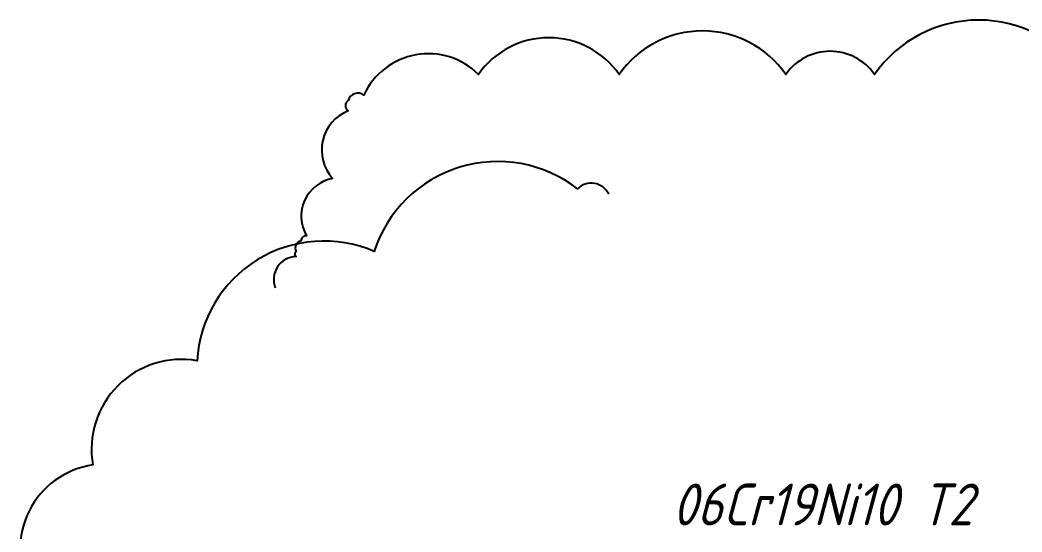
# Model space of a CAD drawing. Header units: millimetres. Extents: x -3655 to 91731, y -8503 to 8404.
# Drawn here: x -2988 to 4206, y 3216 to 6891 of the extents above; entities that cross this region are included whole.
import ezdxf

# ---------------------------------------------------------------- set-up
doc = ezdxf.new("R2010")
doc.units = ezdxf.units.MM
doc.styles.get("Standard").update_dxf_attribs({"font": 'gbeitc.shx', "bigfont": 'gbcbig.shx'})

msp = doc.modelspace()

# ---------------------------------------------------------------- linework, layer by layer
at = {"color": 3}
for points in [[(4643.72617, 6500.70936, 0.52056705), (3147.09137, 6500.70936, 0.52056705), (3147.09137, 6500.70936, 0.52056705), (2511.0216, 6500.70936, 0.52056705), (2511.0216, 6500.70936, 0.52056705), (1313.71382, 6500.70936, 0.52056705), (1313.71382, 6500.70936, 0.52056705), (303.48541, 6500.70936, 0.52056705), (303.48541, 6500.70936, 0.52056705), (-519.66374, 6351.19095, 0.52056705), (-519.66374, 6351.19095, 0.52056705), (-631.91124, 6313.81135, 0.52056705), (-631.91124, 6313.81135, 0.52056705), (-631.91124, 6239.05214, 0.52056705), (-631.91124, 6239.05214, 0.52056705), (-744.15887, 5753.11732, 0.52056705), (-744.15887, 5753.11732, 0.52056705), (-931.23825, 5341.94174, 0.52056705), (-931.23825, 5341.94174, 0.52056705), (-968.65413, 5304.56213, 0.52056705), (-968.65413, 5304.56213, 0.52056705), (-1006.07, 5229.80293, 0.52056705), (-1006.07, 5229.80293, 0.52056705), (-1006.07, 5192.42333, 0.52056705), (-1006.07, 5192.42333, 0.52056705), (-1155.73351, 4968.14571, 0.52056705), (-1155.73351, 4968.14571)], [(1238.88206, 5640.97855, 0.52056705), (1014.38693, 5678.35816, 0.52056705), (1014.38693, 5678.35816, 0.52056705), (-444.83199, 5229.80293, 0.52056705), (-444.83199, 5229.80293, 0.52056705), (-1716.97153, 4444.83133, 0.52056705), (-1716.97153, 4444.83133, 0.52056705), (-2465.28893, 3697.23928, 0.52056705), (-2465.28893, 3697.23928, 0.52056705), (-2914.27931, 2800.12887, 0.52056705)]]:
    msp.add_lwpolyline(points, format="xyb", dxfattribs=at)

# ---------------------------------------------------------------- texts
at = {"color": 1, "insert": (1695.99409, 3563.09863), "char_height": 300, "attachment_point": 1}
msp.add_mtext_dynamic_manual_height_columns('06Cr19Ni10 T2', width=2111.7360108, gutter_width=12.5, heights=[0], dxfattribs=at)

doc.saveas('drawing.dxf')
